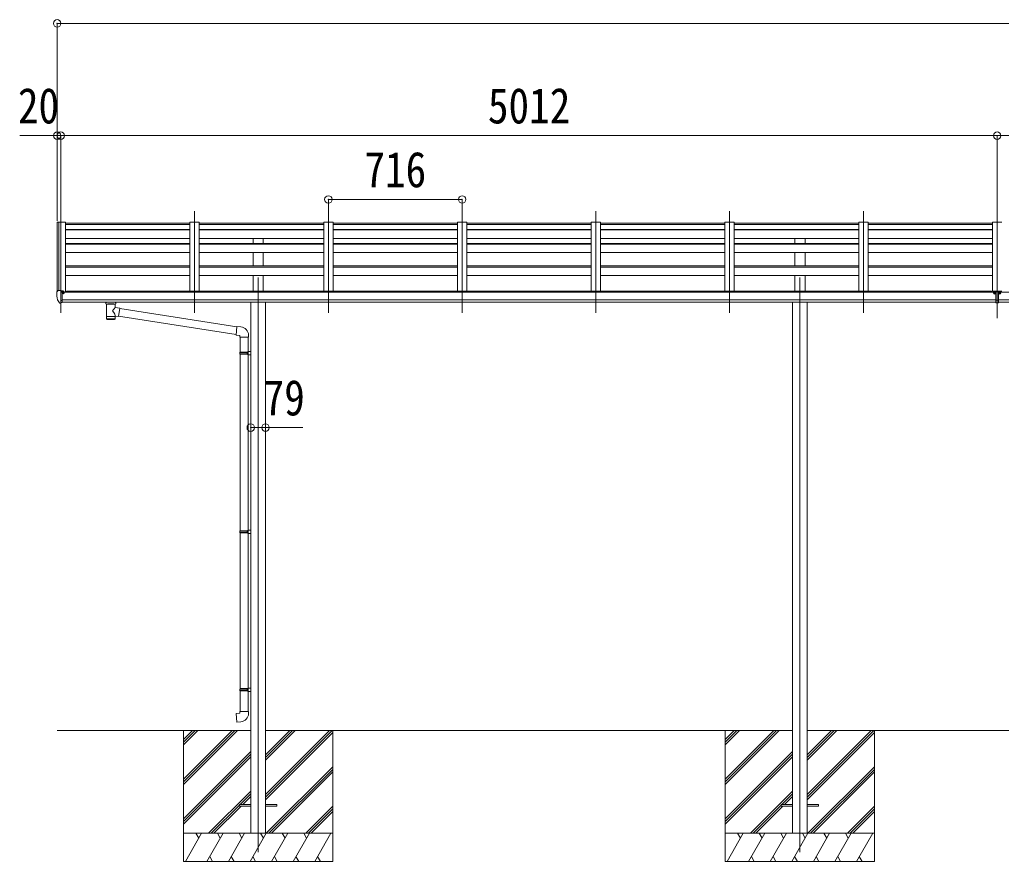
# Model space of a CAD drawing. Units: millimetres at full size, sheet at 1:40. Extents: x -11181 to 11305, y -7804 to 7716.
# Drawn here: x -1502 to 3754, y -3928 to 576 of the extents above; entities that cross this region are included whole.
import ezdxf
from ezdxf.enums import TextEntityAlignment as Align

# ---------------------------------------------------------------- set-up
doc = ezdxf.new("R2010")
doc.units = ezdxf.units.MM
doc.header["$LTSCALE"] = 40
doc.header["$PDMODE"] = 32
doc.header["$PDSIZE"] = 40
for name, color, linetype, lineweight in [('0-0_0', 7, 'Continuous', 9), ('0-1_本体', 4, 'Continuous', 9), ('0-2_部品', 7, 'Continuous', 9), ('0-4_TABLE1', 3, 'Continuous', 9), ('0-8_PARTS2', 2, 'Continuous', 9), ('0-A_寸法', 6, 'Continuous', 9)]:
    doc.layers.add(name, color=color, linetype=linetype, lineweight=lineweight)
doc.styles.add('ＭＳ ゴシック', font='')
doc.styles.get('ＭＳ ゴシック').set_extended_font_data('MS Gothic')

msp = doc.modelspace()

# ---------------------------------------------------------------- linework, layer by layer
at = {"layer": '0-0_0'}
for p, q in [((-1300.78, -3228.41), (-264.28, -3228.41)), ((-624.78, -3228.41), (-624.78, -3928.41)), ((-624.78, -3489.14), (-364.05, -3228.41)), ((-624.78, -3503.28), (-349.91, -3228.41)), ((-624.78, -3517.42), (-335.77, -3228.41)), ((-624.78, -3305.29), (-547.9, -3228.41)), ((-624.78, -3291.15), (-562.05, -3228.41)), ((-624.78, -3277.01), (-576.19, -3228.41)), ((-185.28, -3228.41), (2635.72, -3228.41)), ((-185.28, -3570.14), (156.45, -3228.41)), ((-185.28, -3584.28), (170.59, -3228.41)), ((-185.28, -3386.29), (-27.4, -3228.41)), ((-185.28, -3372.15), (-41.55, -3228.41)), ((-185.28, -3358.01), (-55.69, -3228.41)), ((-185.28, -3598.42), (175.22, -3237.92)), ((175.22, -3228.41), (175.22, -3928.41)), ((2275.22, -3228.41), (2275.22, -3928.41)), ((2275.22, -3489.14), (2535.95, -3228.41)), ((2275.22, -3503.28), (2550.09, -3228.41)), ((2275.22, -3517.42), (2564.23, -3228.41)), ((2275.22, -3305.29), (2352.1, -3228.41)), ((2275.22, -3291.15), (2337.95, -3228.41)), ((2275.22, -3277.01), (2323.81, -3228.41)), ((2714.72, -3570.14), (3056.45, -3228.41)), ((2714.72, -3584.28), (3070.59, -3228.41)), ((2714.72, -3386.29), (2872.6, -3228.41)), ((2714.72, -3372.15), (2858.45, -3228.41)), ((2714.72, -3358.01), (2844.31, -3228.41)), ((2714.72, -3228.41), (4747.71, -3228.41)), ((2714.72, -3598.42), (3075.22, -3237.92)), ((3075.22, -3228.41), (3075.22, -3928.41)), ((-624.78, -3701.27), (-264.28, -3340.77)), ((-624.78, -3715.41), (-264.28, -3354.91)), ((2275.22, -3701.27), (2635.72, -3340.77)), ((2275.22, -3715.41), (2635.72, -3354.91)), ((-624.78, -3729.55), (-264.28, -3369.06)), ((2275.22, -3729.55), (2635.72, -3369.06)), ((-181.43, -3778.41), (175.22, -3421.77)), ((-167.28, -3778.41), (175.22, -3435.91)), ((-153.14, -3778.41), (175.22, -3450.05)), ((2718.57, -3778.41), (3075.22, -3421.77)), ((2732.72, -3778.41), (3075.22, -3435.91)), ((2746.86, -3778.41), (3075.22, -3450.05)), ((-489.79, -3778.41), (-264.28, -3552.9)), ((-321.14, -3623.9), (-264.28, -3567.04)), ((2410.21, -3778.41), (2635.72, -3552.9)), ((2578.86, -3623.9), (2635.72, -3567.04)), ((-307, -3623.9), (-264.28, -3581.19)), ((2593, -3623.9), (2635.72, -3581.19)), ((-475.65, -3778.41), (-324.78, -3627.54)), ((-461.51, -3778.41), (-316, -3632.9)), ((30.71, -3778.41), (175.22, -3633.9)), ((44.85, -3778.41), (175.22, -3648.04)), ((58.99, -3778.41), (175.22, -3662.19)), ((2424.35, -3778.41), (2575.22, -3627.54)), ((2438.49, -3778.41), (2584, -3632.9)), ((2930.71, -3778.41), (3075.22, -3633.9)), ((2944.85, -3778.41), (3075.22, -3648.04)), ((2958.99, -3778.41), (3075.22, -3662.19)), ((175.22, -3778.41), (-624.78, -3778.41)), ((-614.5, -3928.41), (-527.89, -3778.41)), ((-542.89, -3804.39), (-557.89, -3778.41)), ((-499.03, -3928.41), (-412.42, -3778.41)), ((-427.42, -3804.39), (-442.43, -3778.41)), ((-383.56, -3928.41), (-296.95, -3778.41)), ((-311.95, -3804.39), (-326.96, -3778.41)), ((-268.09, -3928.41), (-181.48, -3778.41)), ((-196.48, -3804.39), (-211.49, -3778.41)), ((-152.62, -3928.41), (-66.01, -3778.41)), ((-81.01, -3804.39), (-96.01, -3778.41)), ((-37.15, -3928.41), (49.46, -3778.41)), ((19.46, -3778.41), (34.46, -3804.39)), ((78.32, -3928.41), (164.93, -3778.41)), ((3075.22, -3778.41), (2275.22, -3778.41)), ((2285.5, -3928.41), (2372.11, -3778.41)), ((2357.11, -3804.39), (2342.11, -3778.41)), ((2400.97, -3928.41), (2487.58, -3778.41)), ((2472.58, -3804.39), (2457.57, -3778.41)), ((2516.44, -3928.41), (2603.05, -3778.41)), ((2588.05, -3804.39), (2573.04, -3778.41)), ((2631.91, -3928.41), (2718.52, -3778.41)), ((2703.52, -3804.39), (2688.51, -3778.41)), ((2747.38, -3928.41), (2833.99, -3778.41)), ((2818.99, -3804.39), (2803.99, -3778.41)), ((2862.85, -3928.41), (2949.46, -3778.41)), ((2919.46, -3778.41), (2934.46, -3804.39)), ((2978.32, -3928.41), (3064.93, -3778.41)), ((-624.78, -3928.41), (175.22, -3928.41)), ((-484.03, -3902.43), (-469.03, -3928.41)), ((-368.56, -3902.43), (-353.56, -3928.41)), ((-253.09, -3902.43), (-238.09, -3928.41)), ((-137.62, -3902.43), (-122.62, -3928.41)), ((-22.15, -3902.43), (-7.15, -3928.41)), ((93.32, -3902.43), (108.32, -3928.41)), ((2275.22, -3928.41), (3075.22, -3928.41)), ((2415.97, -3902.43), (2430.97, -3928.41)), ((2531.44, -3902.43), (2546.44, -3928.41)), ((2646.91, -3902.43), (2661.91, -3928.41)), ((2762.38, -3902.43), (2777.38, -3928.41)), ((2877.85, -3902.43), (2892.85, -3928.41)), ((2993.32, -3902.43), (3008.32, -3928.41))]:
    msp.add_line(p, q, dxfattribs=at)
at = {"layer": '0-1_本体'}
for p, q in [((-1300.78, -509.07), (-1300.79, -879.22)), ((-1299.84, -508.18), (-1292, -507.77)), ((-1291.78, -507.85), (-1291.78, -872.68)), ((-1291.71, -507.97), (-1291.08, -509.59)), ((-1255.78, -507.76), (-1255.78, -882.48)), ((-589.78, -513.49), (-1255.78, -513.49)), ((-589.78, -520.56), (-1255.78, -520.56)), ((-589.78, -508.36), (-589.78, -875.95)), ((-539.78, -508.36), (-589.78, -508.36)), ((-539.78, -508.36), (-539.78, -875.95)), ((126.21, -513.49), (-539.78, -513.49)), ((126.22, -520.56), (-539.78, -520.56)), ((126.22, -508.36), (126.22, -875.95)), ((176.22, -508.36), (126.22, -508.36)), ((842.21, -513.49), (176.21, -513.49)), ((176.22, -508.36), (176.22, -875.95)), ((842.22, -520.56), (176.22, -520.56)), ((842.22, -508.36), (842.22, -875.95)), ((892.22, -508.36), (842.22, -508.36)), ((1558.21, -513.49), (892.21, -513.49)), ((892.22, -508.36), (892.22, -875.95)), ((1558.22, -520.56), (892.22, -520.56)), ((1558.22, -508.36), (1558.22, -875.95)), ((1608.22, -508.36), (1558.22, -508.36)), ((2274.21, -513.49), (1608.21, -513.49)), ((1608.22, -508.36), (1608.22, -875.95)), ((2274.22, -520.56), (1608.22, -520.56)), ((2274.22, -508.36), (2274.22, -875.95)), ((2324.22, -508.36), (2274.22, -508.36)), ((2990.21, -513.49), (2324.21, -513.49)), ((2324.22, -508.36), (2324.22, -875.95)), ((2990.22, -520.56), (2324.22, -520.56)), ((2990.22, -508.36), (2990.22, -875.95)), ((3040.22, -508.36), (2990.22, -508.36)), ((3706.21, -513.49), (3040.21, -513.49)), ((3040.22, -508.36), (3040.22, -875.95)), ((3706.22, -520.56), (3040.22, -520.56)), ((3706.21, -508.36), (3706.21, -875.95)), ((3756.21, -508.36), (3706.21, -508.36)), ((-589.78, -546.87), (-1255.78, -546.87)), ((-589.78, -549.43), (-1255.78, -549.43)), ((126.22, -546.87), (-539.78, -546.87)), ((126.22, -549.43), (-539.78, -549.43)), ((842.22, -546.87), (176.22, -546.87)), ((842.22, -549.43), (176.22, -549.43)), ((1558.22, -546.87), (892.22, -546.87)), ((1558.22, -549.43), (892.22, -549.43)), ((2274.22, -546.87), (1608.22, -546.87)), ((2274.22, -549.43), (1608.22, -549.43)), ((2990.22, -546.87), (2324.22, -546.87)), ((2990.22, -549.43), (2324.22, -549.43)), ((3706.22, -546.87), (3040.22, -546.87)), ((3706.22, -549.43), (3040.22, -549.43)), ((-589.78, -594.17), (-1255.78, -594.17)), ((-589.78, -621.15), (-1255.78, -621.15)), ((-589.78, -626.1), (-1255.78, -626.1)), ((126.22, -594.17), (-539.78, -594.17)), ((126.22, -621.15), (-539.78, -621.15)), ((126.22, -626.1), (-539.78, -626.1)), ((-252.28, -621.15), (-252.28, -594.17)), ((-197.28, -621.15), (-197.28, -594.17)), ((842.22, -594.17), (176.22, -594.17)), ((842.22, -621.15), (176.22, -621.15)), ((842.22, -626.1), (176.22, -626.1)), ((1558.22, -594.17), (892.22, -594.17)), ((1558.22, -621.15), (892.22, -621.15)), ((1558.22, -626.1), (892.22, -626.1)), ((2274.22, -594.17), (1608.22, -594.17)), ((2274.22, -621.15), (1608.22, -621.15)), ((2274.22, -626.1), (1608.22, -626.1)), ((2990.22, -594.17), (2324.22, -594.17)), ((2990.22, -621.15), (2324.22, -621.15)), ((2990.22, -626.1), (2324.22, -626.1)), ((2647.72, -621.15), (2647.72, -594.17)), ((2702.72, -621.15), (2702.72, -594.17)), ((3706.22, -594.17), (3040.22, -594.17)), ((3706.22, -621.15), (3040.22, -621.15)), ((3706.22, -626.1), (3040.22, -626.1)), ((-589.78, -670.29), (-1255.78, -670.29)), ((126.22, -670.29), (-539.78, -670.29)), ((-252.28, -742.06), (-252.28, -670.29)), ((-197.28, -742.06), (-197.28, -670.29)), ((842.22, -670.29), (176.22, -670.29)), ((1558.22, -670.29), (892.22, -670.29)), ((2274.22, -670.29), (1608.22, -670.29)), ((2990.22, -670.29), (2324.22, -670.29)), ((2647.72, -742.06), (2647.72, -670.29)), ((2702.72, -742.06), (2702.72, -670.29)), ((3706.22, -670.29), (3040.22, -670.29)), ((-589.78, -742.06), (-1255.78, -742.06)), ((-589.78, -748.86), (-1255.78, -748.86)), ((126.22, -742.06), (-539.78, -742.06)), ((126.22, -748.86), (-539.78, -748.86)), ((842.22, -742.06), (176.22, -742.06)), ((842.22, -748.86), (176.22, -748.86)), ((1558.22, -742.06), (892.22, -742.06)), ((1558.22, -748.86), (892.22, -748.86)), ((2274.22, -742.06), (1608.22, -742.06)), ((2274.22, -748.86), (1608.22, -748.86)), ((2990.22, -742.06), (2324.22, -742.06)), ((2990.22, -748.86), (2324.22, -748.86)), ((3706.22, -742.06), (3040.22, -742.06)), ((3706.22, -748.86), (3040.22, -748.86)), ((-589.78, -792.41), (-1255.78, -792.41)), ((126.22, -792.41), (-539.78, -792.41)), ((-252.28, -875.95), (-252.28, -792.41)), ((-197.28, -875.95), (-197.28, -792.41)), ((842.22, -792.41), (176.22, -792.41)), ((1558.22, -792.41), (892.22, -792.41)), ((2274.22, -792.41), (1608.22, -792.41)), ((2990.22, -792.41), (2324.22, -792.41)), ((2647.72, -875.95), (2647.72, -792.41)), ((2702.72, -875.95), (2702.72, -792.41)), ((3706.22, -792.41), (3040.22, -792.41)), ((3724.72, -882.48), (-1274.28, -882.48)), ((-1250.78, -882.48), (-1250.78, -875.95)), ((3701.22, -875.95), (-1250.78, -875.95)), ((3701.21, -882.48), (3701.21, -875.95)), ((3756.21, -875.95), (3706.21, -875.95)), ((3737.71, -882.48), (8736.71, -882.48)), ((-1274.28, -923.88), (3724.72, -923.88)), ((3724.72, -935.73), (-1274.28, -935.66)), ((-264.28, -936.02), (-264.28, -3778.43)), ((-185.28, -936.02), (-185.28, -3778.43)), ((2635.72, -936.02), (2635.72, -3778.43)), ((2714.72, -936.02), (2714.72, -3778.43)), ((8736.71, -923.88), (3737.71, -923.88)), ((3737.71, -935.73), (8736.71, -935.66))]:
    msp.add_line(p, q, dxfattribs=at)
msp.add_lwpolyline([(-1291.08, -872.68), (-1291.08, -507.76), (-1255.78, -507.76)], dxfattribs=at)
msp.add_circle((-1266.81, -887.39), 3, dxfattribs=at)
for centre, radius, start, end in [((-1299.78, -509.18), 1, 93, 173.32986), ((-1291.99, -508.07), 0.301, 21.06327, 92.86679)]:
    msp.add_arc(centre, radius, start, end, dxfattribs=at)
at = {"layer": '0-2_部品'}
for p, q in [((-1302.78, -882.05), (-1302.78, -882.68)), ((-1295.87, -873.24), (-1299.94, -879.05)), ((-1280.78, -941.18), (-1280.78, -872.68)), ((-1279.28, -873.59), (-1280.78, -873.59)), ((-1274.28, -882.41), (-1280.78, -882.01)), ((-1279.28, -873.59), (-1279.28, -879.76)), ((-1269.61, -875.09), (-1279.28, -874.37)), ((-1279.28, -877.36), (-1265.28, -877.42)), ((-1269.81, -887.59), (-1269.28, -887.59)), ((-1269.28, -887.59), (-1268.98, -887.59)), ((-1268.78, -877.4), (-1268.78, -875.51)), ((-1264.28, -878.53), (-1264.28, -882.48)), ((-1288.41, -939.36), (-1298.15, -923.98)), ((-1282.28, -941.08), (-1285.99, -940.86)), ((-1282.28, -941.08), (-1280.78, -941.18)), ((-1280.78, -938.98), (-1280.28, -938.98)), ((-1280.28, -938.98), (-1279.78, -937.98)), ((-1274.28, -937.98), (-1279.78, -937.98)), ((-1040.29, -941.98), (-1040.29, -935.87)), ((-986.29, -941.98), (-986.29, -935.87)), ((-1036.19, -946.48), (-1036.2, -1026.78)), ((-990.39, -964.06), (-990.39, -946.47)), ((-965.16, -967.96), (-990.39, -964.05)), ((-965.16, -967.96), (-972.18, -1013.22)), ((-338.33, -1067.27), (-965.48, -969.98)), ((-990.37, -1026.78), (-990.39, -1010.15)), ((-990.39, -1010.4), (-972.18, -1013.22)), ((-341.99, -1109.21), (-971.91, -1011.48)), ((-317.36, -1067.66), (-338.2, -1065.84)), ((-322.28, -1123.4), (-276.28, -1123.4)), ((-320.28, -1123.4), (-320.28, -1202.66)), ((-278.28, -1123.4), (-278.28, -1200.1)), ((-276.28, -1123.4), (-276.28, -1112.49)), ((-322.28, -1204.66), (-321.28, -1202.66)), ((-322.28, -1204.66), (-278.28, -1204.66)), ((-322.28, -1204.66), (-322.28, -1212.66)), ((-321.28, -1202.66), (-278.28, -1202.66)), ((-282.76, -1204.66), (-283.19, -1202.66)), ((-280.28, -1200.16), (-264.28, -1199.69)), ((-280.28, -1202.16), (-280.28, -1200.16)), ((-280.28, -1202.16), (-278.28, -1202.16)), ((-264.28, -1199.69), (-264.28, -1217.63)), ((-322.28, -1212.66), (-278.28, -1212.66)), ((-322.28, -1212.66), (-321.28, -1214.66)), ((-321.28, -1214.66), (-278.28, -1214.66)), ((-320.28, -1214.66), (-320.28, -2158.85)), ((-280.28, -1217.16), (-280.28, -1215.16)), ((-280.28, -1217.16), (-264.28, -1217.63)), ((-278.28, -1217.22), (-278.28, -2156.29)), ((-322.28, -2160.85), (-321.28, -2158.85)), ((-322.28, -2160.85), (-278.28, -2160.85)), ((-322.28, -2160.85), (-322.28, -2168.85)), ((-322.28, -2168.85), (-278.28, -2168.85)), ((-322.28, -2168.85), (-321.28, -2170.85)), ((-321.28, -2158.85), (-278.28, -2158.85)), ((-321.28, -2170.85), (-278.28, -2170.85)), ((-320.28, -2170.85), (-320.28, -3004.01)), ((-282.76, -2160.85), (-283.19, -2158.85)), ((-280.28, -2156.35), (-264.28, -2155.88)), ((-280.28, -2158.35), (-280.28, -2156.35)), ((-280.28, -2158.35), (-278.28, -2158.35)), ((-280.28, -2173.35), (-280.28, -2171.35)), ((-280.28, -2173.35), (-264.28, -2173.82)), ((-278.28, -2173.41), (-278.28, -3001.45)), ((-264.28, -2155.88), (-264.28, -2173.82)), ((-322.28, -3006.01), (-321.28, -3004.01)), ((-322.28, -3006.01), (-278.28, -3006.01)), ((-322.28, -3006.01), (-322.28, -3014.01)), ((-322.28, -3014.01), (-278.28, -3014.01)), ((-322.28, -3014.01), (-321.28, -3016.01)), ((-321.28, -3004.01), (-278.28, -3004.01)), ((-321.28, -3016.01), (-278.28, -3016.01)), ((-320.28, -3016.01), (-320.28, -3126.01)), ((-282.76, -3006.01), (-283.19, -3004.01)), ((-280.28, -3001.51), (-264.28, -3001.04)), ((-280.28, -3003.51), (-280.28, -3001.51)), ((-280.28, -3003.51), (-278.28, -3003.51)), ((-280.28, -3018.51), (-280.28, -3016.51)), ((-280.28, -3018.51), (-264.28, -3018.98)), ((-278.28, -3018.57), (-278.28, -3126.01)), ((-264.28, -3001.04), (-264.28, -3018.98)), ((-322.28, -3126.01), (-276.28, -3126.01)), ((-322.28, -3136.01), (-322.28, -3126.01)), ((-276.28, -3126.01), (-276.28, -3136.93))]:
    msp.add_line(p, q, dxfattribs=at)
at = {"layer": '0-2_部品', "color": 4}
for p, q in [((-324.78, -3623.9), (-264.28, -3623.9)), ((-324.78, -3623.9), (-324.78, -3632.9)), ((-185.28, -3623.9), (-124.78, -3623.9)), ((-124.78, -3623.9), (-124.78, -3632.9)), ((2575.22, -3623.9), (2635.72, -3623.9)), ((2575.22, -3623.9), (2575.22, -3632.9)), ((2714.72, -3623.9), (2775.22, -3623.9)), ((2775.22, -3623.9), (2775.22, -3632.9)), ((-324.78, -3632.9), (-264.28, -3632.9)), ((-185.28, -3632.9), (-124.78, -3632.9)), ((2575.22, -3632.9), (2635.72, -3632.9)), ((2714.72, -3632.9), (2775.22, -3632.9))]:
    msp.add_line(p, q, dxfattribs=at)
at = {"layer": '0-2_部品'}
for points in [[(-1280.78, -872.68), (-1292.78, -872.68), (-1295.12, -872.82)], [(-1274.28, -937.98), (-1274.28, -879.76), (-1279.28, -879.76)], [(-1269.61, -875.09), (-1269.44, -875.11), (-1269.28, -875.14), (-1269.14, -875.18), (-1269.02, -875.24), (-1268.92, -875.3), (-1268.84, -875.36), (-1268.8, -875.43), (-1268.78, -875.51)], [(-1268.98, -886.4), (-1268.98, -887.59), (-1264.28, -887.59)], [(-1264.28, -885.98), (-1264.28, -887.59), (-1263.81, -887.59)], [(-1280.78, -927.29), (-1277.62, -926.88), (-1274.28, -926.45)], [(-1040.25, -942.04), (-1040.27, -941.69), (-1040.02, -940.73), (-1039.5, -939.84), (-1038.7, -939.01), (-1037.59, -938.21), (-1036.19, -937.48)], [(-1040.25, -941.93), (-1040.27, -942.28), (-1040.02, -943.24), (-1039.5, -944.12), (-1038.7, -944.96), (-1037.59, -945.76), (-1036.19, -946.48)], [(-990.39, -937.5), (-990.15, -937.59), (-988.8, -938.32), (-987.68, -939.17), (-986.93, -940.04), (-986.47, -940.94), (-986.29, -941.82)], [(-990.39, -946.47), (-990.15, -946.38), (-988.8, -945.64), (-987.68, -944.8), (-986.93, -943.93), (-986.47, -943.03), (-986.29, -942.15)], [(-338.2, -1065.84), (-342.21, -1111.66), (-322.28, -1113.4), (-322.28, -1123.4)], [(-282.76, -1204.66), (-282.76, -1212.66), (-283.19, -1214.66)], [(-280.28, -1215.16), (-278.28, -1215.16), (-278.28, -1202.16)], [(-282.76, -2160.85), (-282.76, -2168.85), (-283.19, -2170.85)], [(-280.28, -2171.35), (-278.28, -2171.35), (-278.28, -2158.35)], [(-282.76, -3006.01), (-282.76, -3014.01), (-283.19, -3016.01)], [(-280.28, -3016.51), (-278.28, -3016.51), (-278.28, -3003.51)], [(-317.36, -3181.75), (-338.2, -3183.58), (-342.21, -3137.75), (-322.28, -3136.01)]]:
    msp.add_lwpolyline(points, dxfattribs=at)
for centre, radius, start, end in [((-1299.78, -882.05), 3, 93, 180), ((-1110.29, -882.67), 192.49, 180.0008, 192.1233), ((-1295.06, -873.82), 1, 93.5, 145), ((-1266.78, -887.59), 2.5, 151.64236, 180), ((-1266.78, -887.59), 2.5, 0, 151.64236), ((-1295.56, -922.48), 3, 191.83348, 210), ((-1285.81, -937.86), 3, 210, 266.5), ((-1023.22, -987.2), 51.38, 92.46126, 104.61963), ((-1003.33, -987.2), 51.38, 75.38037, 87.53874), ((-321.28, -1112.49), 45, 0, 85), ((-321.28, -3136.93), 45, 275, 0)]:
    msp.add_arc(centre, radius, start, end, dxfattribs=at)
for centre, major_axis, ratio, start_param, end_param in [((-1265.28, -878.52), (-0.02, 1.1), 0.906239, 4.6917496, 6.2625459), ((-1013.26, -946.05), (-22.91, -0.42), 0.072511, 4.711586, 6.2823824), ((-1013.31, -946.05), (22.92, -0.42), 0.07247, 0.0008089, 1.5716053), ((-1002.29, -941.98), (16, 0), 0.361356, 0, 0.0194874), ((-1002.29, -941.98), (16, 0), 0.361356, 6.2636979, 6.2831853), ((-1013.29, -947.68), (-22.91, -0.42), 0.072511, 4.711586, 6.2823824), ((-1013.31, -947.68), (22.92, -0.42), 0.07247, 0.0008089, 1.5716053), ((-1013.29, -983.61), (-22.81, 26.62), 0.234429, 3.1563334, 4.5976381), ((-1010.73, -986.25), (20.32, 22.25), 0.045535, 4.9756507, 6.2441899), ((-1013.29, -1026.78), (22.92, 0), 0.101955, 6.2829723, 9.4248207), ((-1013.29, -1026.78), (22.92, 0), 0.101955, 3.1415499, 6.2833984), ((-1013.29, -1014.34), (22.91, 0), 0.122865, 6.2831853, 9.424778)]:
    msp.add_ellipse(centre, major_axis=major_axis, ratio=ratio, start_param=start_param, end_param=end_param, dxfattribs=at)
at = {"layer": '0-4_TABLE1'}
for p, q in [((3716.74, -887.84), (3716.74, -889.49)), ((3716.74, -888.74), (3717.74, -888.74)), ((3717.74, -889.49), (3717.74, -887.84)), ((3718.74, -888.59), (3719.74, -888.59)), ((3724.72, -880.16), (3724.71, -939.02)), ((3743.69, -888.59), (3742.69, -888.59)), ((3744.69, -887.84), (3744.69, -889.49)), ((3744.69, -888.74), (3745.69, -888.74)), ((3745.69, -889.49), (3745.69, -887.84)), ((3724.72, -925.86), (3737.72, -925.86))]:
    msp.add_line(p, q, dxfattribs=at)
for points in [[(3715.74, -887.69), (3714.74, -887.69), (3714.74, -888.59), (3715.74, -888.59)], [(3717.74, -886.79), (3717.74, -885.89), (3716.74, -885.89), (3716.74, -886.79)], [(3716.74, -889.49), (3716.74, -890.39), (3717.74, -890.39), (3717.74, -889.49)], [(3719.74, -888.59), (3719.74, -887.69), (3718.74, -887.69)], [(3724.72, -880.16), (3737.72, -880.16), (3737.72, -939.02), (3724.71, -939.02)], [(3742.69, -888.59), (3742.69, -887.69), (3743.69, -887.69)], [(3744.69, -886.79), (3744.69, -885.89), (3745.69, -885.89), (3745.69, -886.79)], [(3745.69, -889.49), (3745.69, -890.39), (3744.69, -890.39), (3744.69, -889.49)], [(3746.69, -887.69), (3747.69, -887.69), (3747.69, -888.59), (3746.69, -888.59)]]:
    msp.add_lwpolyline(points, dxfattribs=at)
for centre, major_axis in [((3717.24, -887.84), (5.9, 0)), ((3745.19, -887.84), (-5.9, 0))]:
    msp.add_ellipse(centre, major_axis=major_axis, ratio=0.9, dxfattribs=at)
for centre, major_axis, start_param, end_param in [((3717.24, -888.14), (5.9, 0), 6.2831853, 9.424778), ((3715.74, -886.79), (-1, 0), 1.5707963, 3.1415927), ((3715.74, -889.49), (1, 0), 6.2831853, 7.8539816), ((3715.74, -887.84), (1, 0), 6.2831853, 6.9023328), ((3718.74, -886.79), (1, 0), 3.1415927, 4.712389), ((3718.74, -887.84), (-1, 0), 5.6640378, 6.2831853), ((3718.74, -889.49), (-1, 0), 4.712389, 6.2831853), ((3745.19, -888.14), (-5.9, 0), 3.1415927, 6.2831853), ((3743.69, -886.79), (-1, 0), 1.5707963, 3.1415927), ((3743.69, -889.49), (1, 0), 6.2831853, 7.8539816), ((3743.69, -887.84), (1, 0), 6.2831853, 6.9023328), ((3746.69, -886.79), (1, 0), 3.1415927, 4.712389), ((3746.69, -887.84), (-1, 0), 5.6640378, 6.2831853), ((3746.69, -889.49), (-1, 0), 4.712389, 6.2831853)]:
    msp.add_ellipse(centre, major_axis=major_axis, ratio=0.9, start_param=start_param, end_param=end_param, dxfattribs=at)
at = {"layer": '0-8_PARTS2'}
for p, q in [((-1280.78, -472.72), (-1280.78, -992)), ((-564.78, -992), (-564.78, -448.16)), ((151.22, -992), (151.22, -448.16)), ((867.22, -992), (867.22, -448.16)), ((1583.22, -992), (1583.22, -448.16)), ((2299.22, -992), (2299.22, -448.16)), ((3015.22, -992), (3015.22, -448.16)), ((3731.21, -1022.22), (3731.21, -448.16)), ((-224.78, -803.2), (-224.78, -3878.43)), ((2675.22, -803.2), (2675.22, -3878.43))]:
    msp.add_line(p, q, dxfattribs=at)
at = {"layer": '0-A_寸法'}
for p, q in [((-1300.78, 556.34), (-1300.78, -44.52)), ((-1300.78, 556.34), (8763.21, 556.34)), ((-1300.78, -44.52), (-1500.78, -44.52)), ((-1300.78, -44.52), (-1300.78, -500.09)), ((-1280.78, -44.52), (-1300.78, -44.52)), ((-1280.78, -44.52), (-1280.78, -500.09)), ((-1280.78, -44.52), (-1280.78, -500.09)), ((-1280.78, -44.52), (3731.21, -44.52)), ((3731.21, -44.52), (3731.21, -500.09)), ((3731.21, -44.52), (3731.21, -500.09)), ((8743.21, -44.52), (3731.21, -44.52)), ((151.22, -385.96), (151.22, -503.56)), ((151.22, -385.96), (867.22, -385.96)), ((867.22, -385.96), (867.22, -503.56)), ((-264.28, -1607.15), (-185.28, -1607.15)), ((-185.28, -1607.15), (14.72, -1607.15))]:
    msp.add_line(p, q, dxfattribs=at)
for p in [(-1300.78, 556.34), (-1300.78, -44.52), (-1280.78, -44.52), (3731.21, -44.52), (151.22, -385.96), (867.22, -385.96), (-264.28, -1607.15), (-185.28, -1607.15)]:
    msp.add_point(p, dxfattribs=at)

# ---------------------------------------------------------------- texts
at = {"layer": '0-A_寸法', "color": 7, "style": 'ＭＳ ゴシック', "width": 0.85}
for s, p in [('20', (-1510.78, -36.52)), ('5012', (1005.22, -36.52)), ('716', (344.22, -377.96)), ('79', (-195.28, -1599.15))]:
    msp.add_text(s, height=190.6, dxfattribs=at).set_placement(p, align=Align.BOTTOM_LEFT)

doc.saveas('drawing.dxf')
